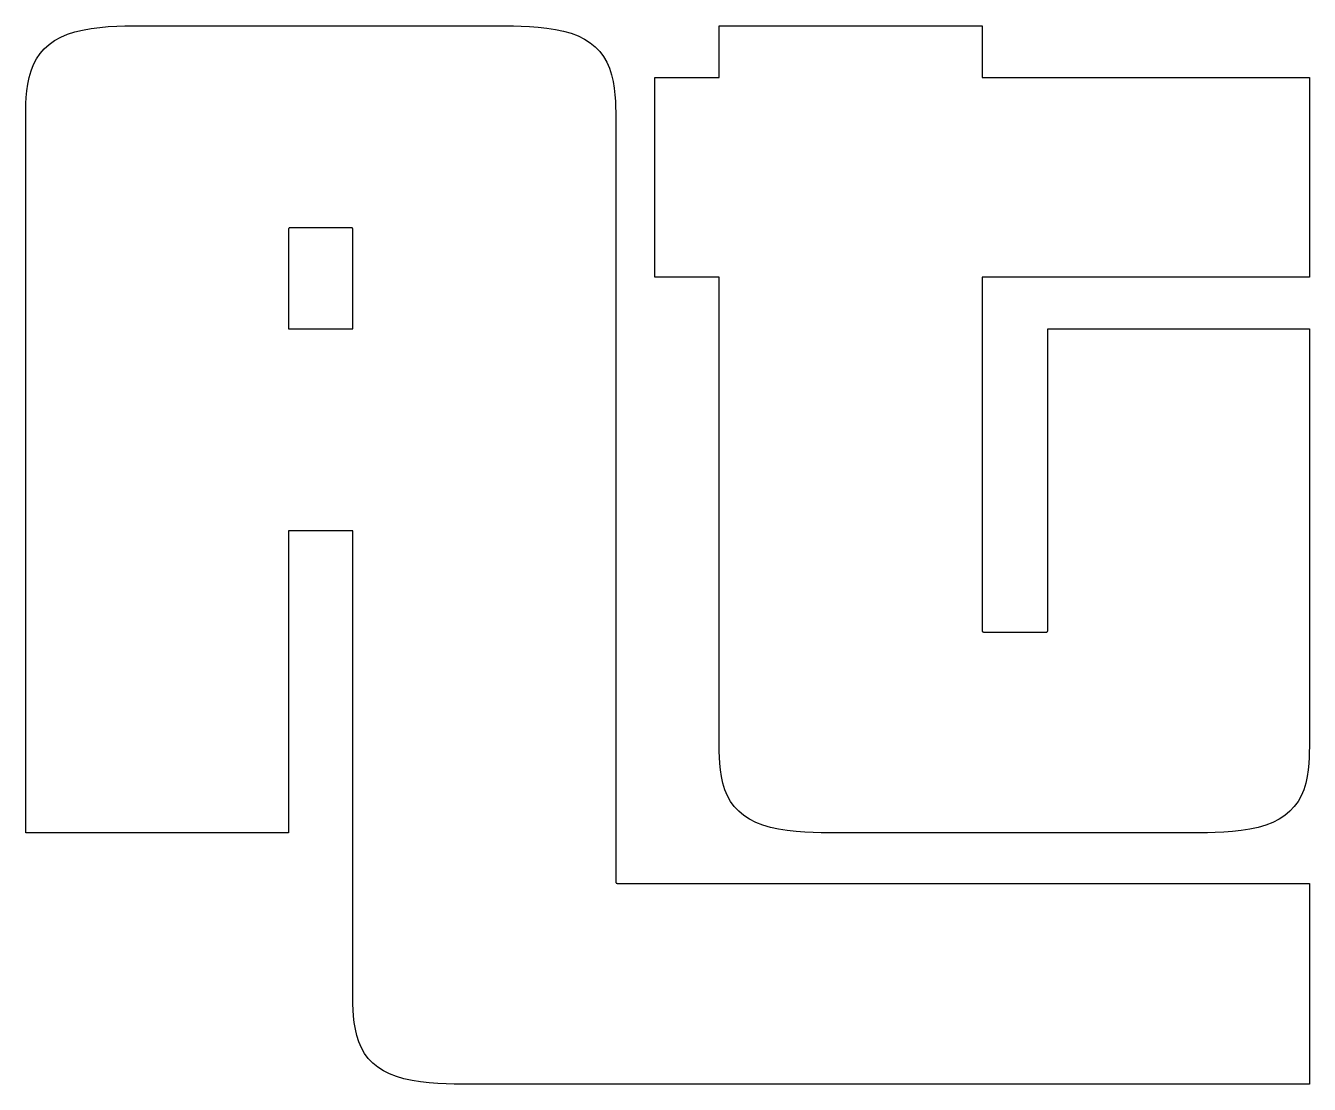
# Model space of a CAD drawing. Extents: x 165.1 to 229.8, y 156.5 to 166.
# Drawn here: x 191.47 to 203.02, y 156.51 to 166.03 of the extents above; entities that cross this region are included whole.
import ezdxf

# ---------------------------------------------------------------- set-up
doc = ezdxf.new("R2010")
doc.units = 0
doc.layers.add('LAYER 1', color=7, linetype='CONTINUOUS')

msp = doc.modelspace()

# ---------------------------------------------------------------- linework, layer by layer
at = {"layer": 'LAYER 1'}
for points in [[(194.874, 156.559), (194.807, 156.579), (194.745, 156.603), (194.689, 156.632), (194.638, 156.664), (194.593, 156.701), (194.553, 156.742), (194.519, 156.788), (194.491, 156.837), (194.468, 156.891), (194.45, 156.948), (194.437, 157.007), (194.427, 157.066), (194.421, 157.124), (194.417, 157.179), (194.415, 157.23), (194.415, 157.276), (194.415, 157.314), (194.415, 157.344), (194.415, 157.367), (194.415, 157.384), (194.415, 157.395), (194.415, 157.402), (194.415, 157.406), (194.415, 157.407), (194.415, 157.408), (194.415, 157.408), (194.415, 157.414), (194.415, 157.432), (194.415, 157.469), (194.415, 157.531), (194.415, 157.627), (194.415, 157.762), (194.415, 157.943), (194.415, 158.178), (194.415, 158.464), (194.415, 158.79), (194.415, 159.141), (194.415, 159.503), (194.415, 159.863), (194.415, 160.208), (194.415, 160.523), (194.415, 160.795), (194.415, 161.013), (194.415, 161.179), (194.415, 161.301), (194.415, 161.386), (194.415, 161.44), (194.415, 161.471), (194.415, 161.484), (194.415, 161.488), (194.415, 161.488), (194.415, 161.488), (194.415, 161.488), (194.415, 161.488), (194.415, 161.488), (194.415, 161.488), (194.415, 161.488), (194.415, 161.488), (194.415, 161.488), (194.415, 161.488), (194.413, 161.488), (194.41, 161.488), (194.403, 161.488), (194.393, 161.488), (194.377, 161.488), (194.356, 161.488), (194.328, 161.488), (194.292, 161.488), (194.249, 161.488), (194.201, 161.488), (194.15, 161.488), (194.099, 161.488), (194.048, 161.488), (194, 161.488), (193.958, 161.488), (193.922, 161.488), (193.893, 161.488), (193.872, 161.488), (193.857, 161.488), (193.846, 161.488), (193.84, 161.488), (193.837, 161.488), (193.835, 161.488), (193.835, 161.488), (193.835, 161.488), (193.835, 161.488), (193.835, 161.488), (193.835, 161.488), (193.835, 161.488), (193.835, 161.488), (193.835, 161.488), (193.835, 161.488), (193.835, 161.488), (193.835, 161.485), (193.835, 161.476), (193.835, 161.456), (193.835, 161.419), (193.835, 161.363), (193.835, 161.281), (193.835, 161.169), (193.835, 161.024), (193.835, 160.842), (193.835, 160.632), (193.835, 160.402), (193.835, 160.162), (193.835, 159.921), (193.835, 159.688), (193.835, 159.471), (193.835, 159.281), (193.835, 159.126), (193.835, 159.005), (193.835, 158.916), (193.835, 158.853), (193.835, 158.812), (193.835, 158.787), (193.835, 158.776), (193.835, 158.772), (193.835, 158.771), (193.835, 158.771), (193.835, 158.771), (193.835, 158.771), (193.835, 158.771), (193.835, 158.771), (193.835, 158.771), (193.835, 158.771), (193.835, 158.771), (193.835, 158.771), (193.831, 158.771), (193.82, 158.771), (193.798, 158.771), (193.76, 158.771), (193.703, 158.771), (193.623, 158.771), (193.516, 158.771), (193.378, 158.771), (193.21, 158.771), (193.02, 158.771), (192.816, 158.771), (192.606, 158.771), (192.398, 158.771), (192.199, 158.771), (192.018, 158.771), (191.862, 158.771), (191.739, 158.771), (191.644, 158.771), (191.575, 158.771), (191.527, 158.771), (191.497, 158.771), (191.48, 158.771), (191.473, 158.771), (191.471, 158.771), (191.471, 158.771), (191.471, 158.771), (191.471, 158.771), (191.471, 158.771), (191.471, 158.771), (191.471, 158.771), (191.471, 158.771), (191.471, 158.771), (191.471, 158.771), (191.471, 158.774), (191.471, 158.79), (191.471, 158.829), (191.471, 158.903), (191.471, 159.021), (191.471, 159.194), (191.471, 159.434), (191.471, 159.75), (191.471, 160.151), (191.471, 160.624), (191.471, 161.15), (191.471, 161.706), (191.471, 162.27), (191.471, 162.822), (191.471, 163.341), (191.471, 163.804), (191.471, 164.192), (191.471, 164.495), (191.471, 164.723), (191.471, 164.887), (191.471, 164.997), (191.471, 165.064), (191.471, 165.099), (191.471, 165.112), (191.471, 165.114), (191.471, 165.114), (191.471, 165.115), (191.471, 165.118), (191.471, 165.124), (191.471, 165.135), (191.471, 165.15), (191.471, 165.172), (191.471, 165.201), (191.471, 165.238), (191.471, 165.282), (191.473, 165.333), (191.476, 165.389), (191.481, 165.448), (191.49, 165.508), (191.502, 165.569), (191.519, 165.628), (191.54, 165.684), (191.567, 165.736), (191.6, 165.784), (191.638, 165.827), (191.681, 165.866), (191.731, 165.9), (191.786, 165.931), (191.846, 165.957), (191.912, 165.978), (191.983, 165.995), (192.059, 166.009), (192.137, 166.019), (192.214, 166.026), (192.29, 166.03), (192.363, 166.033), (192.429, 166.034), (192.487, 166.034), (192.536, 166.034), (192.574, 166.034), (192.603, 166.034), (192.624, 166.034), (192.638, 166.034), (192.646, 166.034), (192.651, 166.034), (192.653, 166.034), (192.653, 166.034), (192.654, 166.034), (192.659, 166.034), (192.673, 166.034), (192.702, 166.034), (192.751, 166.034), (192.823, 166.034), (192.925, 166.034), (193.061, 166.034), (193.236, 166.034), (193.447, 166.034), (193.685, 166.034), (193.94, 166.034), (194.202, 166.034), (194.461, 166.034), (194.707, 166.034), (194.931, 166.034), (195.122, 166.034), (195.273, 166.034), (195.388, 166.034), (195.473, 166.034), (195.53, 166.034), (195.567, 166.034), (195.586, 166.034), (195.595, 166.034), (195.597, 166.034), (195.597, 166.034), (195.598, 166.034), (195.601, 166.034), (195.608, 166.034), (195.619, 166.034), (195.637, 166.034), (195.663, 166.034), (195.697, 166.034), (195.741, 166.034), (195.796, 166.034), (195.859, 166.033), (195.929, 166.031), (196.004, 166.028), (196.081, 166.022), (196.159, 166.013), (196.236, 166.001), (196.309, 165.986), (196.377, 165.966), (196.44, 165.942), (196.497, 165.913), (196.549, 165.881), (196.595, 165.843), (196.635, 165.802), (196.67, 165.756), (196.699, 165.706), (196.723, 165.652), (196.742, 165.593), (196.755, 165.533), (196.765, 165.473), (196.772, 165.413), (196.776, 165.356), (196.778, 165.302), (196.779, 165.255), (196.779, 165.215), (196.779, 165.183), (196.779, 165.158), (196.779, 165.14), (196.779, 165.128), (196.779, 165.12), (196.779, 165.116), (196.779, 165.114), (196.779, 165.114), (196.779, 165.113), (196.779, 165.106), (196.779, 165.079), (196.779, 165.023), (196.779, 164.926), (196.779, 164.776), (196.779, 164.562), (196.779, 164.272), (196.779, 163.896), (196.779, 163.432), (196.779, 162.899), (196.779, 162.322), (196.779, 161.721), (196.779, 161.121), (196.779, 160.544), (196.779, 160.012), (196.779, 159.549), (196.779, 159.175), (196.779, 158.887), (196.779, 158.674), (196.779, 158.525), (196.779, 158.429), (196.779, 158.373), (196.779, 158.347), (196.779, 158.34), (196.779, 158.34), (196.779, 158.34), (196.779, 158.339), (196.779, 158.339), (196.779, 158.339), (196.779, 158.339), (196.779, 158.338), (196.779, 158.338), (196.779, 158.337), (196.779, 158.336), (196.779, 158.335), (196.779, 158.334), (196.779, 158.332), (196.779, 158.331), (196.779, 158.329), (196.78, 158.328), (196.78, 158.326), (196.78, 158.325), (196.781, 158.324), (196.782, 158.323), (196.782, 158.321), (196.783, 158.321), (196.784, 158.32), (196.785, 158.319), (196.787, 158.318), (196.788, 158.318), (196.789, 158.318), (196.791, 158.317), (196.792, 158.317), (196.794, 158.317), (196.795, 158.317), (196.797, 158.317), (196.798, 158.317), (196.799, 158.317), (196.8, 158.317), (196.8, 158.317), (196.801, 158.317), (196.801, 158.317), (196.801, 158.317), (196.802, 158.317), (196.802, 158.317), (196.802, 158.317), (196.802, 158.317), (196.806, 158.317), (196.824, 158.317), (196.867, 158.317), (196.944, 158.317), (197.067, 158.317), (197.245, 158.317), (197.49, 158.317), (197.812, 158.317), (198.216, 158.317), (198.689, 158.317), (199.21, 158.317), (199.757, 158.317), (200.31, 158.317), (200.848, 158.317), (201.35, 158.317), (201.795, 158.317), (202.163, 158.317), (202.449, 158.317), (202.662, 158.317), (202.815, 158.317), (202.916, 158.317), (202.977, 158.317), (203.007, 158.317), (203.018, 158.317), (203.019, 158.317), (203.019, 158.317), (203.019, 158.317), (203.019, 158.317), (203.019, 158.317), (203.019, 158.317), (203.019, 158.317), (203.019, 158.317), (203.019, 158.317), (203.019, 158.317), (203.019, 158.314), (203.019, 158.307), (203.019, 158.291), (203.019, 158.264), (203.019, 158.223), (203.019, 158.165), (203.019, 158.086), (203.019, 157.984), (203.019, 157.859), (203.019, 157.715), (203.019, 157.561), (203.019, 157.4), (203.019, 157.24), (203.019, 157.087), (203.019, 156.946), (203.019, 156.824), (203.019, 156.726), (203.019, 156.651), (203.019, 156.595), (203.019, 156.557), (203.019, 156.532), (203.019, 156.518), (203.019, 156.511), (203.019, 156.51), (203.019, 156.51), (203.019, 156.51), (203.019, 156.51), (203.019, 156.51), (203.019, 156.51), (203.019, 156.51), (203.019, 156.51), (203.019, 156.51), (203.019, 156.51), (203.016, 156.51), (203.001, 156.51), (202.96, 156.51), (202.88, 156.51), (202.751, 156.51), (202.558, 156.51), (202.289, 156.51), (201.933, 156.51), (201.478, 156.51), (200.934, 156.51), (200.326, 156.51), (199.679, 156.51), (199.019, 156.51), (198.369, 156.51), (197.755, 156.51), (197.202, 156.51), (196.734, 156.51), (196.366, 156.51), (196.087, 156.51), (195.886, 156.51), (195.748, 156.51), (195.664, 156.51), (195.618, 156.51), (195.6, 156.51), (195.597, 156.51), (195.597, 156.51), (195.595, 156.51), (195.592, 156.51), (195.584, 156.51), (195.572, 156.51), (195.553, 156.51), (195.527, 156.51), (195.491, 156.51), (195.445, 156.51), (195.389, 156.51), (195.325, 156.511), (195.254, 156.513), (195.179, 156.517), (195.101, 156.523), (195.023, 156.532), (194.947, 156.544)], [(198.171, 158.821), (198.102, 158.842), (198.039, 158.866), (197.982, 158.895), (197.931, 158.928), (197.886, 158.966), (197.846, 159.008), (197.812, 159.054), (197.784, 159.105), (197.761, 159.16), (197.744, 159.218), (197.731, 159.278), (197.722, 159.338), (197.716, 159.397), (197.713, 159.452), (197.711, 159.503), (197.711, 159.547), (197.711, 159.584), (197.711, 159.613), (197.711, 159.634), (197.711, 159.649), (197.711, 159.659), (197.711, 159.665), (197.711, 159.668), (197.711, 159.669), (197.711, 159.669), (197.711, 159.671), (197.711, 159.681), (197.711, 159.706), (197.711, 159.754), (197.711, 159.832), (197.711, 159.947), (197.711, 160.106), (197.711, 160.317), (197.711, 160.584), (197.711, 160.898), (197.711, 161.246), (197.711, 161.612), (197.711, 161.982), (197.711, 162.343), (197.711, 162.678), (197.711, 162.975), (197.711, 163.219), (197.711, 163.407), (197.711, 163.547), (197.711, 163.646), (197.711, 163.71), (197.711, 163.748), (197.711, 163.766), (197.711, 163.772), (197.711, 163.773), (197.711, 163.773), (197.711, 163.773), (197.711, 163.773), (197.711, 163.773), (197.711, 163.773), (197.711, 163.773), (197.711, 163.773), (197.711, 163.773), (197.711, 163.773), (197.71, 163.773), (197.706, 163.773), (197.7, 163.773), (197.69, 163.773), (197.674, 163.773), (197.653, 163.773), (197.624, 163.773), (197.588, 163.773), (197.544, 163.773), (197.496, 163.773), (197.444, 163.773), (197.392, 163.773), (197.341, 163.773), (197.293, 163.773), (197.25, 163.773), (197.214, 163.773), (197.186, 163.773), (197.166, 163.773), (197.151, 163.773), (197.141, 163.773), (197.135, 163.773), (197.132, 163.773), (197.131, 163.773), (197.131, 163.773), (197.131, 163.773), (197.131, 163.773), (197.131, 163.773), (197.131, 163.773), (197.131, 163.773), (197.131, 163.773), (197.131, 163.773), (197.131, 163.773), (197.131, 163.773), (197.131, 163.776), (197.131, 163.785), (197.131, 163.802), (197.131, 163.832), (197.131, 163.877), (197.131, 163.941), (197.131, 164.026), (197.131, 164.135), (197.131, 164.267), (197.131, 164.416), (197.131, 164.574), (197.131, 164.736), (197.131, 164.896), (197.131, 165.047), (197.131, 165.182), (197.131, 165.297), (197.131, 165.386), (197.131, 165.453), (197.131, 165.502), (197.131, 165.534), (197.131, 165.554), (197.131, 165.564), (197.131, 165.568), (197.131, 165.568), (197.131, 165.568), (197.131, 165.568), (197.131, 165.568), (197.131, 165.568), (197.131, 165.568), (197.131, 165.568), (197.131, 165.568), (197.131, 165.568), (197.131, 165.568), (197.132, 165.568), (197.135, 165.568), (197.14, 165.568), (197.149, 165.568), (197.162, 165.568), (197.182, 165.568), (197.208, 165.568), (197.243, 165.568), (197.284, 165.568), (197.331, 165.568), (197.382, 165.568), (197.435, 165.568), (197.486, 165.568), (197.536, 165.568), (197.58, 165.568), (197.618, 165.568), (197.648, 165.568), (197.671, 165.568), (197.687, 165.568), (197.699, 165.568), (197.705, 165.568), (197.709, 165.568), (197.711, 165.568), (197.711, 165.568), (197.711, 165.568), (197.711, 165.568), (197.711, 165.568), (197.711, 165.568), (197.711, 165.568), (197.711, 165.568), (197.711, 165.568), (197.711, 165.568), (197.711, 165.568), (197.711, 165.569), (197.711, 165.571), (197.711, 165.574), (197.711, 165.581), (197.711, 165.592), (197.711, 165.606), (197.711, 165.627), (197.711, 165.653), (197.711, 165.686), (197.711, 165.723), (197.711, 165.764), (197.711, 165.806), (197.711, 165.848), (197.711, 165.888), (197.711, 165.924), (197.711, 165.956), (197.711, 165.981), (197.711, 166), (197.711, 166.014), (197.711, 166.023), (197.711, 166.029), (197.711, 166.033), (197.711, 166.034), (197.711, 166.034), (197.711, 166.034), (197.711, 166.034), (197.711, 166.034), (197.711, 166.034), (197.711, 166.034), (197.711, 166.034), (197.711, 166.034), (197.711, 166.034), (197.711, 166.034), (197.713, 166.034), (197.72, 166.034), (197.738, 166.034), (197.769, 166.034), (197.819, 166.034), (197.891, 166.034), (197.99, 166.034), (198.119, 166.034), (198.281, 166.034), (198.468, 166.034), (198.671, 166.034), (198.884, 166.034), (199.096, 166.034), (199.301, 166.034), (199.49, 166.034), (199.654, 166.034), (199.786, 166.034), (199.887, 166.034), (199.961, 166.034), (200.013, 166.034), (200.046, 166.034), (200.065, 166.034), (200.073, 166.034), (200.075, 166.034), (200.075, 166.034), (200.075, 166.034), (200.075, 166.034), (200.075, 166.034), (200.075, 166.034), (200.075, 166.034), (200.075, 166.034), (200.075, 166.034), (200.075, 166.034), (200.075, 166.034), (200.075, 166.033), (200.075, 166.03), (200.075, 166.024), (200.075, 166.015), (200.075, 166.001), (200.075, 165.983), (200.075, 165.958), (200.075, 165.927), (200.075, 165.891), (200.075, 165.851), (200.075, 165.81), (200.075, 165.767), (200.075, 165.727), (200.075, 165.689), (200.075, 165.656), (200.075, 165.629), (200.075, 165.608), (200.075, 165.593), (200.075, 165.582), (200.075, 165.575), (200.075, 165.571), (200.075, 165.569), (200.075, 165.568), (200.075, 165.568), (200.075, 165.568), (200.075, 165.568), (200.075, 165.568), (200.075, 165.568), (200.075, 165.568), (200.075, 165.568), (200.075, 165.568), (200.075, 165.568), (200.076, 165.568), (200.083, 165.568), (200.1, 165.568), (200.134, 165.568), (200.189, 165.568), (200.27, 165.568), (200.382, 165.568), (200.531, 165.568), (200.721, 165.568), (200.945, 165.568), (201.193, 165.568), (201.455, 165.568), (201.721, 165.568), (201.98, 165.568), (202.222, 165.568), (202.437, 165.568), (202.614, 165.568), (202.751, 165.568), (202.853, 165.568), (202.925, 165.568), (202.972, 165.568), (203, 165.568), (203.014, 165.568), (203.018, 165.568), (203.019, 165.568), (203.019, 165.568), (203.019, 165.568), (203.019, 165.568), (203.019, 165.568), (203.019, 165.568), (203.019, 165.568), (203.019, 165.568), (203.019, 165.568), (203.019, 165.568), (203.019, 165.565), (203.019, 165.555), (203.019, 165.536), (203.019, 165.505), (203.019, 165.458), (203.019, 165.393), (203.019, 165.305), (203.019, 165.193), (203.019, 165.059), (203.019, 164.91), (203.019, 164.751), (203.019, 164.588), (203.019, 164.429), (203.019, 164.28), (203.019, 164.146), (203.019, 164.034), (203.019, 163.947), (203.019, 163.882), (203.019, 163.835), (203.019, 163.804), (203.019, 163.786), (203.019, 163.776), (203.019, 163.773), (203.019, 163.773), (203.019, 163.773), (203.019, 163.773), (203.019, 163.773), (203.019, 163.773), (203.019, 163.773), (203.019, 163.773), (203.019, 163.773), (203.019, 163.773), (203.018, 163.773), (203.014, 163.773), (203, 163.773), (202.972, 163.773), (202.924, 163.773), (202.852, 163.773), (202.749, 163.773), (202.612, 163.773), (202.434, 163.773), (202.219, 163.773), (201.977, 163.773), (201.718, 163.773), (201.452, 163.773), (201.19, 163.773), (200.942, 163.773), (200.718, 163.773), (200.529, 163.773), (200.38, 163.773), (200.268, 163.773), (200.188, 163.773), (200.133, 163.773), (200.1, 163.773), (200.083, 163.773), (200.076, 163.773), (200.075, 163.773), (200.075, 163.773), (200.075, 163.773), (200.075, 163.773), (200.075, 163.773), (200.075, 163.773), (200.075, 163.773), (200.075, 163.773), (200.075, 163.773), (200.075, 163.772), (200.075, 163.768), (200.075, 163.755), (200.075, 163.728), (200.075, 163.68), (200.075, 163.606), (200.075, 163.501), (200.075, 163.359), (200.075, 163.174), (200.075, 162.948), (200.075, 162.691), (200.075, 162.414), (200.075, 162.128), (200.075, 161.844), (200.075, 161.574), (200.075, 161.328), (200.075, 161.118), (200.075, 160.952), (200.075, 160.825), (200.075, 160.734), (200.075, 160.671), (200.075, 160.632), (200.075, 160.612), (200.075, 160.603), (200.075, 160.601), (200.075, 160.601), (200.075, 160.601), (200.075, 160.601), (200.075, 160.601), (200.075, 160.601), (200.075, 160.6), (200.075, 160.6), (200.075, 160.599), (200.075, 160.598), (200.075, 160.597), (200.075, 160.596), (200.075, 160.595), (200.075, 160.593), (200.075, 160.592), (200.076, 160.59), (200.076, 160.589), (200.076, 160.587), (200.077, 160.586), (200.078, 160.585), (200.078, 160.584), (200.079, 160.583), (200.08, 160.582), (200.081, 160.581), (200.082, 160.58), (200.084, 160.58), (200.085, 160.58), (200.087, 160.579), (200.088, 160.579), (200.09, 160.579), (200.091, 160.579), (200.093, 160.579), (200.094, 160.579), (200.095, 160.579), (200.096, 160.579), (200.096, 160.579), (200.097, 160.579), (200.097, 160.579), (200.098, 160.579), (200.098, 160.579), (200.098, 160.579), (200.098, 160.579), (200.098, 160.579), (200.098, 160.579), (200.1, 160.579), (200.104, 160.579), (200.111, 160.579), (200.122, 160.579), (200.138, 160.579), (200.161, 160.579), (200.19, 160.579), (200.227, 160.579), (200.27, 160.579), (200.317, 160.579), (200.366, 160.579), (200.415, 160.579), (200.462, 160.579), (200.506, 160.579), (200.544, 160.579), (200.575, 160.579), (200.599, 160.579), (200.616, 160.579), (200.629, 160.579), (200.636, 160.579), (200.641, 160.579), (200.643, 160.579), (200.643, 160.579), (200.643, 160.579), (200.643, 160.579), (200.643, 160.579), (200.644, 160.579), (200.644, 160.579), (200.644, 160.579), (200.645, 160.579), (200.645, 160.579), (200.646, 160.579), (200.647, 160.579), (200.648, 160.579), (200.65, 160.579), (200.651, 160.579), (200.653, 160.579), (200.654, 160.579), (200.656, 160.579), (200.657, 160.58), (200.658, 160.58), (200.66, 160.581), (200.661, 160.582), (200.662, 160.583), (200.663, 160.583), (200.663, 160.585), (200.664, 160.586), (200.665, 160.587), (200.665, 160.588), (200.665, 160.59), (200.666, 160.591), (200.666, 160.593), (200.666, 160.594), (200.666, 160.596), (200.666, 160.597), (200.666, 160.598), (200.666, 160.599), (200.666, 160.6), (200.666, 160.6), (200.666, 160.601), (200.666, 160.601), (200.666, 160.601), (200.666, 160.601), (200.666, 160.601), (200.666, 160.601), (200.666, 160.602), (200.666, 160.608), (200.666, 160.624), (200.666, 160.653), (200.666, 160.703), (200.666, 160.776), (200.666, 160.877), (200.666, 161.013), (200.666, 161.185), (200.666, 161.39), (200.666, 161.617), (200.666, 161.858), (200.666, 162.102), (200.666, 162.341), (200.666, 162.564), (200.666, 162.762), (200.666, 162.927), (200.666, 163.055), (200.666, 163.15), (200.666, 163.218), (200.666, 163.262), (200.666, 163.289), (200.666, 163.302), (200.666, 163.306), (200.666, 163.307), (200.666, 163.307), (200.666, 163.307), (200.666, 163.307), (200.666, 163.307), (200.666, 163.307), (200.666, 163.307), (200.666, 163.307), (200.666, 163.307), (200.667, 163.307), (200.671, 163.307), (200.683, 163.307), (200.707, 163.307), (200.746, 163.307), (200.807, 163.307), (200.891, 163.307), (201.004, 163.307), (201.149, 163.307), (201.324, 163.307), (201.519, 163.307), (201.727, 163.307), (201.939, 163.307), (202.148, 163.307), (202.345, 163.307), (202.521, 163.307), (202.669, 163.307), (202.785, 163.307), (202.872, 163.307), (202.934, 163.307), (202.976, 163.307), (203.001, 163.307), (203.014, 163.307), (203.018, 163.307), (203.019, 163.307), (203.019, 163.307), (203.019, 163.307), (203.019, 163.307), (203.019, 163.307), (203.019, 163.307), (203.019, 163.307), (203.019, 163.307), (203.019, 163.307), (203.019, 163.306), (203.019, 163.301), (203.019, 163.285), (203.019, 163.251), (203.019, 163.193), (203.019, 163.105), (203.019, 162.981), (203.019, 162.813), (203.019, 162.596), (203.019, 162.333), (203.019, 162.035), (203.019, 161.716), (203.019, 161.387), (203.019, 161.063), (203.019, 160.755), (203.019, 160.477), (203.019, 160.241), (203.019, 160.055), (203.019, 159.914), (203.019, 159.813), (203.019, 159.744), (203.019, 159.702), (203.019, 159.68), (203.019, 159.671), (203.019, 159.669), (203.019, 159.669), (203.019, 159.668), (203.019, 159.665), (203.019, 159.659), (203.019, 159.649), (203.019, 159.634), (203.019, 159.612), (203.019, 159.584), (203.019, 159.547), (203.018, 159.502), (203.017, 159.452), (203.014, 159.396), (203.008, 159.338), (202.999, 159.278), (202.986, 159.218), (202.968, 159.16), (202.946, 159.105), (202.917, 159.054), (202.883, 159.008), (202.844, 158.966), (202.798, 158.928), (202.747, 158.895), (202.69, 158.866), (202.627, 158.841), (202.558, 158.821), (202.484, 158.805), (202.407, 158.793), (202.328, 158.784), (202.249, 158.778), (202.173, 158.775), (202.102, 158.772), (202.037, 158.772), (201.982, 158.771), (201.937, 158.771), (201.902, 158.771), (201.876, 158.771), (201.859, 158.771), (201.847, 158.771), (201.841, 158.771), (201.838, 158.771), (201.837, 158.771), (201.837, 158.771), (201.834, 158.771), (201.824, 158.771), (201.802, 158.771), (201.761, 158.771), (201.698, 158.771), (201.607, 158.771), (201.482, 158.771), (201.319, 158.771), (201.116, 158.771), (200.882, 158.771), (200.628, 158.771), (200.363, 158.771), (200.099, 158.771), (199.844, 158.771), (199.611, 158.771), (199.408, 158.771), (199.246, 158.771), (199.122, 158.771), (199.031, 158.771), (198.968, 158.771), (198.928, 158.771), (198.905, 158.771), (198.895, 158.771), (198.893, 158.771), (198.893, 158.771), (198.892, 158.771), (198.889, 158.771), (198.882, 158.771), (198.871, 158.771), (198.853, 158.771), (198.827, 158.771), (198.793, 158.771), (198.747, 158.771), (198.692, 158.772), (198.627, 158.772), (198.556, 158.775), (198.48, 158.778), (198.401, 158.784), (198.322, 158.793), (198.244, 158.805)], [(194.414, 164.207), (194.413, 164.208), (194.412, 164.209), (194.412, 164.21), (194.411, 164.211), (194.41, 164.212), (194.409, 164.213), (194.408, 164.214), (194.407, 164.214), (194.406, 164.215), (194.405, 164.215), (194.403, 164.215), (194.402, 164.215), (194.4, 164.216), (194.399, 164.216), (194.398, 164.216), (194.396, 164.216), (194.395, 164.216), (194.394, 164.216), (194.394, 164.216), (194.393, 164.216), (194.393, 164.216), (194.392, 164.216), (194.392, 164.216), (194.392, 164.216), (194.392, 164.216), (194.392, 164.216), (194.392, 164.216), (194.392, 164.216), (194.391, 164.216), (194.388, 164.216), (194.383, 164.216), (194.375, 164.216), (194.364, 164.216), (194.347, 164.216), (194.326, 164.216), (194.298, 164.216), (194.264, 164.216), (194.225, 164.216), (194.183, 164.216), (194.139, 164.216), (194.094, 164.216), (194.051, 164.216), (194.009, 164.216), (193.972, 164.216), (193.941, 164.216), (193.915, 164.216), (193.896, 164.216), (193.881, 164.216), (193.871, 164.216), (193.864, 164.216), (193.86, 164.216), (193.858, 164.216), (193.858, 164.216), (193.858, 164.216), (193.858, 164.216), (193.858, 164.216), (193.858, 164.216), (193.857, 164.216), (193.857, 164.216), (193.857, 164.216), (193.856, 164.216), (193.856, 164.216), (193.855, 164.216), (193.854, 164.216), (193.853, 164.216), (193.852, 164.216), (193.85, 164.216), (193.849, 164.216), (193.848, 164.215), (193.846, 164.215), (193.845, 164.215), (193.843, 164.214), (193.842, 164.214), (193.841, 164.213), (193.84, 164.213), (193.839, 164.212), (193.838, 164.211), (193.838, 164.21), (193.837, 164.209), (193.837, 164.208), (193.836, 164.206), (193.836, 164.205), (193.836, 164.204), (193.835, 164.202), (193.835, 164.201), (193.835, 164.2), (193.835, 164.198), (193.835, 164.197), (193.835, 164.196), (193.835, 164.195), (193.835, 164.195), (193.835, 164.194), (193.835, 164.194), (193.835, 164.193), (193.835, 164.193), (193.835, 164.193), (193.835, 164.193), (193.835, 164.193), (193.835, 164.193), (193.835, 164.192), (193.835, 164.19), (193.835, 164.185), (193.835, 164.175), (193.835, 164.16), (193.835, 164.138), (193.835, 164.108), (193.835, 164.069), (193.835, 164.019), (193.835, 163.96), (193.835, 163.893), (193.835, 163.822), (193.835, 163.748), (193.835, 163.674), (193.835, 163.603), (193.835, 163.537), (193.835, 163.478), (193.835, 163.429), (193.835, 163.39), (193.835, 163.361), (193.835, 163.339), (193.835, 163.324), (193.835, 163.315), (193.835, 163.309), (193.835, 163.307), (193.835, 163.307), (193.835, 163.307), (193.835, 163.307), (193.835, 163.307), (193.835, 163.307), (193.835, 163.307), (193.835, 163.307), (193.835, 163.307), (193.835, 163.307), (193.835, 163.307), (193.835, 163.307), (193.836, 163.307), (193.837, 163.307), (193.841, 163.307), (193.848, 163.307), (193.859, 163.307), (193.874, 163.307), (193.895, 163.307), (193.921, 163.307), (193.955, 163.307), (193.994, 163.307), (194.039, 163.307), (194.086, 163.307), (194.134, 163.307), (194.182, 163.307), (194.228, 163.307), (194.271, 163.307), (194.308, 163.307), (194.339, 163.307), (194.364, 163.307), (194.382, 163.307), (194.395, 163.307), (194.404, 163.307), (194.41, 163.307), (194.413, 163.307), (194.415, 163.307), (194.415, 163.307), (194.415, 163.307), (194.415, 163.307), (194.415, 163.307), (194.415, 163.307), (194.415, 163.307), (194.415, 163.307), (194.415, 163.307), (194.415, 163.307), (194.415, 163.307), (194.415, 163.307), (194.415, 163.308), (194.415, 163.311), (194.415, 163.318), (194.415, 163.329), (194.415, 163.346), (194.415, 163.371), (194.415, 163.404), (194.415, 163.446), (194.415, 163.499), (194.415, 163.561), (194.415, 163.629), (194.415, 163.702), (194.415, 163.776), (194.415, 163.849), (194.415, 163.919), (194.415, 163.983), (194.415, 164.039), (194.415, 164.084), (194.415, 164.12), (194.415, 164.147), (194.415, 164.166), (194.415, 164.179), (194.415, 164.187), (194.415, 164.191), (194.415, 164.193), (194.415, 164.193), (194.415, 164.193), (194.415, 164.193), (194.415, 164.193), (194.415, 164.193), (194.415, 164.193), (194.415, 164.194), (194.415, 164.194), (194.415, 164.195), (194.415, 164.196), (194.415, 164.196), (194.415, 164.198), (194.415, 164.199), (194.415, 164.2), (194.415, 164.201), (194.414, 164.203), (194.414, 164.204), (194.414, 164.206)]]:
    msp.add_lwpolyline(points, close=True, dxfattribs=at)

doc.saveas('drawing.dxf')
